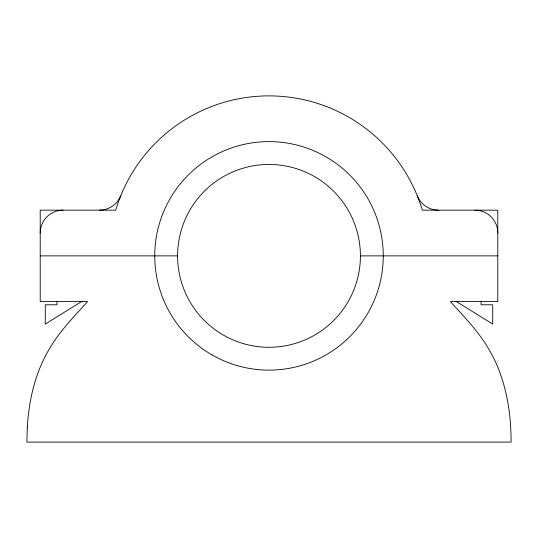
<?xml version="1.0" encoding="UTF-8"?>
<svg xmlns="http://www.w3.org/2000/svg" width="538" height="538" viewBox="0 0 538 538"><rect width="100%" height="100%" fill="white"/><g stroke="black" fill="none" stroke-linecap="round" stroke-linejoin="round"><path stroke-width="0.81" d="M81.978 301.334L45.286 324.078L45.286 304.777L56.934 304.777L56.934 301.462M40.209 255.873L177.587 255.873M360.413 255.873A91.413 91.413 0 0 1 223.29 335.039A91.413 91.413 0 0 1 223.29 176.706A91.413 91.413 0 0 1 360.413 255.873L497.791 255.873M456.022 301.334L492.714 324.078L492.714 304.777L481.066 304.777L481.066 301.462M40.209 233.021A22.852 22.852 0 0 1 63.067 210.163M120.7 195.879A22.852 22.852 0 0 1 99.51 210.163M438.49 210.163A22.852 22.852 0 0 1 417.3 195.879M474.933 210.163A22.852 22.852 0 0 1 497.791 233.021M27.317 427.145L26.9 442.101L511.1 442.101C511.093 410.696 505.633 378.53 489.862 350.991C479.472 332.464 464.576 317.164 450.373 301.583L497.791 301.583L497.791 210.163L422.31 210.163A159.974 159.974 0 0 0 115.69 210.163L40.209 210.163L40.209 301.583L87.627 301.583C73.424 317.164 58.528 332.464 48.138 350.991C34.909 374.132 28.837 400.696 27.317 427.145M211.871 354.818A114.258 114.258 0 0 0 383.258 255.873A114.258 114.258 0 0 0 211.871 156.921A114.258 114.258 0 0 0 211.871 354.818"/></g></svg>
